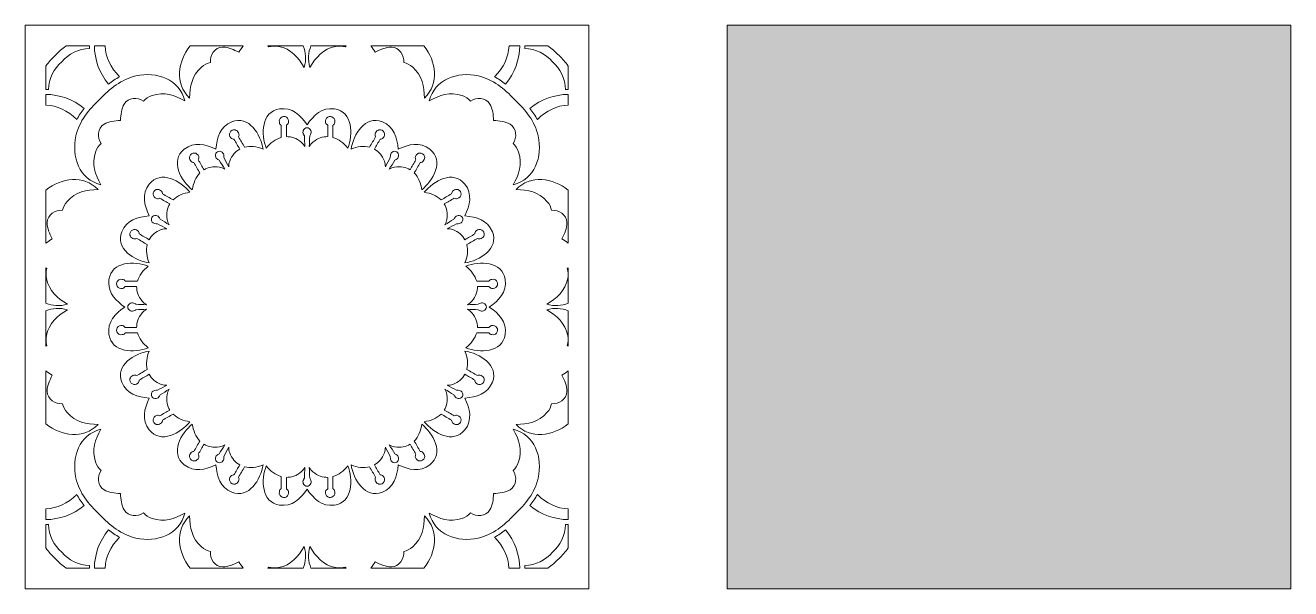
# Model space of a CAD drawing. Extents: x -175 to 692, y -400 to 112.
# Drawn here: x 324.8 to 692.2, y -400.3 to -236.7 of the extents above; entities that cross this region are included whole.
import ezdxf

# ---------------------------------------------------------------- set-up
doc = ezdxf.new("R2010")
doc.units = 0
doc.header["$MEASUREMENT"] = 0
doc.layers.add('Layer 1', color=7, linetype='Continuous', lineweight=0)

msp = doc.modelspace()

# ---------------------------------------------------------------- hatches: boundary and pattern name
at = {"layer": 'Layer 1', "true_color": 0x0c2d56, "transparency": 33554687}
h = msp.add_hatch(color=158, dxfattribs=at)
h.dxf.hatch_style = 2
h.paths.add_polyline_path([(528.59, -400.29), (692.18, -400.29), (692.18, -236.7), (528.59, -236.7)])

# ---------------------------------------------------------------- linework, layer by layer
at = {"layer": 'Layer 1'}
msp.add_lwpolyline([(528.59, -400.29), (692.18, -400.29), (692.18, -236.7), (528.59, -236.7)], close=True, dxfattribs=at)
for points, knots in [([(482.32, -236.7), (482.32, -236.7), (467.45, -236.7), (467.45, -236.7), (467.45, -236.7), (464.28, -236.7), (464.28, -236.7), (464.28, -236.7), (437.7, -236.7), (437.7, -236.7), (437.7, -236.7), (434.87, -236.7), (434.87, -236.7), (434.87, -236.7), (430.56, -236.7), (430.56, -236.7), (430.56, -236.7), (413.4, -236.7), (413.4, -236.7), (413.4, -236.7), (399.83, -236.7), (399.83, -236.7), (399.83, -236.7), (382.68, -236.7), (382.68, -236.7), (382.68, -236.7), (378.37, -236.7), (378.37, -236.7), (378.37, -236.7), (375.53, -236.7), (375.53, -236.7), (375.53, -236.7), (348.96, -236.7), (348.96, -236.7), (348.96, -236.7), (345.79, -236.7), (345.79, -236.7), (345.79, -236.7), (330.92, -236.7), (330.92, -236.7), (330.92, -236.7), (324.82, -236.7), (324.82, -236.7), (324.82, -236.7), (324.82, -242.8), (324.82, -242.8), (324.82, -242.8), (324.82, -257.67), (324.82, -257.67), (324.82, -257.67), (324.82, -260.84), (324.82, -260.84), (324.82, -260.84), (324.82, -287.42), (324.82, -287.42), (324.82, -287.42), (324.82, -290.25), (324.82, -290.25), (324.82, -290.25), (324.82, -294.56), (324.82, -294.56), (324.82, -294.56), (324.82, -311.72), (324.82, -311.72), (324.82, -311.72), (324.82, -325.28), (324.82, -325.28), (324.82, -325.28), (324.82, -342.44), (324.82, -342.44), (324.82, -342.44), (324.82, -346.75), (324.82, -346.75), (324.82, -346.75), (324.82, -349.58), (324.82, -349.58), (324.82, -349.58), (324.82, -376.16), (324.82, -376.16), (324.82, -376.16), (324.82, -379.33), (324.82, -379.33), (324.82, -379.33), (324.82, -394.2), (324.82, -394.2), (324.82, -394.2), (324.82, -400.29), (324.82, -400.29), (324.82, -400.29), (330.92, -400.29), (330.92, -400.29), (330.92, -400.29), (345.79, -400.29), (345.79, -400.29), (345.79, -400.29), (348.96, -400.29), (348.96, -400.29), (348.96, -400.29), (375.56, -400.29), (375.56, -400.29), (375.56, -400.29), (378.37, -400.29), (378.37, -400.29), (378.37, -400.29), (382.68, -400.29), (382.68, -400.29), (382.68, -400.29), (399.83, -400.29), (399.83, -400.29), (399.83, -400.29), (413.4, -400.29), (413.4, -400.29), (413.4, -400.29), (430.56, -400.29), (430.56, -400.29), (430.56, -400.29), (434.87, -400.29), (434.87, -400.29), (434.87, -400.29), (437.7, -400.29), (437.7, -400.29), (437.7, -400.29), (464.28, -400.29), (464.28, -400.29), (464.28, -400.29), (467.45, -400.29), (467.45, -400.29), (467.45, -400.29), (482.32, -400.29), (482.32, -400.29), (482.32, -400.29), (488.41, -400.29), (488.41, -400.29), (488.41, -400.29), (488.41, -394.2), (488.41, -394.2), (488.41, -394.2), (488.41, -379.33), (488.41, -379.33), (488.41, -379.33), (488.41, -376.16), (488.41, -376.16), (488.41, -376.16), (488.41, -349.58), (488.41, -349.58), (488.41, -349.58), (488.41, -346.75), (488.41, -346.75), (488.41, -346.75), (488.41, -342.44), (488.41, -342.44), (488.41, -342.44), (488.41, -325.28), (488.41, -325.28), (488.41, -325.28), (488.41, -311.72), (488.41, -311.72), (488.41, -311.72), (488.41, -294.56), (488.41, -294.56), (488.41, -294.56), (488.41, -290.25), (488.41, -290.25), (488.41, -290.25), (488.41, -287.42), (488.41, -287.42), (488.41, -287.42), (488.41, -260.84), (488.41, -260.84), (488.41, -260.84), (488.41, -257.67), (488.41, -257.67), (488.41, -257.67), (488.41, -242.8), (488.41, -242.8), (488.41, -242.8), (488.41, -236.7), (488.41, -236.7), (488.41, -236.7), (482.32, -236.7), (482.32, -236.7)], [0, 0, 0, 0, 1, 1, 1, 2, 2, 2, 3, 3, 3, 4, 4, 4, 5, 5, 5, 6, 6, 6, 7, 7, 7, 8, 8, 8, 9, 9, 9, 10, 10, 10, 11, 11, 11, 12, 12, 12, 13, 13, 13, 14, 14, 14, 15, 15, 15, 16, 16, 16, 17, 17, 17, 18, 18, 18, 19, 19, 19, 20, 20, 20, 21, 21, 21, 22, 22, 22, 23, 23, 23, 24, 24, 24, 25, 25, 25, 26, 26, 26, 27, 27, 27, 28, 28, 28, 29, 29, 29, 30, 30, 30, 31, 31, 31, 32, 32, 32, 33, 33, 33, 34, 34, 34, 35, 35, 35, 36, 36, 36, 37, 37, 37, 38, 38, 38, 39, 39, 39, 40, 40, 40, 41, 41, 41, 42, 42, 42, 43, 43, 43, 44, 44, 44, 45, 45, 45, 46, 46, 46, 47, 47, 47, 48, 48, 48, 49, 49, 49, 50, 50, 50, 51, 51, 51, 52, 52, 52, 53, 53, 53, 54, 54, 54, 55, 55, 55, 56, 56, 56, 57, 57, 57, 58, 58, 58, 59, 59, 59, 60, 60, 60, 60]), ([(343.43, -242.71), (343.43, -242.95), (343.42, -243.19), (343.43, -243.43), (340.25, -243.57), (337.4, -244.98), (335.39, -247.27), (333.1, -249.28), (331.69, -252.13), (331.55, -255.32), (331.31, -255.3), (331.07, -255.31), (330.82, -255.31), (330.82, -255.31), (330.82, -248.56), (330.82, -248.56), (331.6, -247.41), (332.51, -246.36), (333.54, -245.42), (334.48, -244.39), (335.53, -243.48), (336.67, -242.71), (336.67, -242.71), (343.43, -242.71), (343.43, -242.71)], [0, 0, 0, 0, 1, 1, 1, 2, 2, 2, 3, 3, 3, 4, 4, 4, 5, 5, 5, 6, 6, 6, 7, 7, 7, 8, 8, 8, 8]), ([(347.98, -242.71), (348.18, -245.87), (349.5, -249.04), (352.2, -251.63), (351.07, -252.26), (350, -253), (348.98, -253.83), (346.23, -250.43), (344.94, -246.53), (344.87, -242.71), (344.87, -242.71), (347.98, -242.71), (347.98, -242.71)], [0, 0, 0, 0, 1, 1, 1, 2, 2, 2, 3, 3, 3, 4, 4, 4, 4]), ([(388.08, -242.71), (387.61, -243.27), (387.19, -243.9), (386.8, -244.55), (385.34, -243.74), (383.8, -243.06), (382.25, -243.06), (382.25, -243.06), (382.12, -243.06), (382.12, -243.06), (379.82, -243.12), (378.38, -245.41), (378.54, -247.5), (377.67, -247.69), (376.78, -248.12), (375.94, -248.85), (373.16, -251.26), (372.61, -254.46), (372.52, -257.83), (368.14, -253.6), (369.06, -247.22), (372.7, -242.71), (372.7, -242.71), (388.08, -242.71), (388.08, -242.71)], [0, 0, 0, 0, 1, 1, 1, 2, 2, 2, 3, 3, 3, 4, 4, 4, 5, 5, 5, 6, 6, 6, 7, 7, 7, 8, 8, 8, 8]), ([(405.5, -242.71), (406.26, -244.58), (406.45, -246.69), (405.81, -248.92), (404.05, -246.04), (401.97, -243.54), (398.36, -242.84), (397.26, -242.63), (396.29, -242.71), (395.43, -242.98), (395.39, -242.88), (395.32, -242.8), (395.27, -242.71), (395.27, -242.71), (405.5, -242.71), (405.5, -242.71)], [0, 0, 0, 0, 1, 1, 1, 2, 2, 2, 3, 3, 3, 4, 4, 4, 5, 5, 5, 5]), ([(417.97, -242.71), (417.91, -242.8), (417.85, -242.88), (417.8, -242.98), (416.95, -242.71), (415.97, -242.63), (414.88, -242.84), (411.26, -243.54), (409.19, -246.04), (407.42, -248.92), (406.78, -246.69), (406.97, -244.58), (407.73, -242.71), (407.73, -242.71), (417.97, -242.71), (417.97, -242.71)], [0, 0, 0, 0, 1, 1, 1, 2, 2, 2, 3, 3, 3, 4, 4, 4, 5, 5, 5, 5]), ([(440.54, -242.71), (444.18, -247.22), (445.1, -253.6), (440.71, -257.83), (440.62, -254.46), (440.08, -251.26), (437.29, -248.85), (436.45, -248.12), (435.57, -247.69), (434.69, -247.5), (434.85, -245.41), (433.42, -243.12), (431.11, -243.06), (429.52, -243.03), (427.94, -243.72), (426.43, -244.55), (426.04, -243.9), (425.61, -243.28), (425.15, -242.71), (425.15, -242.71), (440.54, -242.71), (440.54, -242.71)], [0, 0, 0, 0, 1, 1, 1, 2, 2, 2, 3, 3, 3, 4, 4, 4, 5, 5, 5, 6, 6, 6, 7, 7, 7, 7]), ([(468.36, -242.71), (468.29, -246.53), (467, -250.43), (464.25, -253.83), (463.23, -253), (462.16, -252.26), (461.03, -251.63), (463.73, -249.04), (465.06, -245.87), (465.26, -242.71), (465.26, -242.71), (468.36, -242.71), (468.36, -242.71)], [0, 0, 0, 0, 1, 1, 1, 2, 2, 2, 3, 3, 3, 4, 4, 4, 4]), ([(479.69, -245.42), (480.73, -246.37), (481.64, -247.42), (482.41, -248.55), (482.41, -248.55), (482.41, -255.31), (482.41, -255.31), (482.17, -255.31), (481.93, -255.3), (481.68, -255.32), (481.54, -252.13), (480.13, -249.28), (477.85, -247.27), (475.84, -244.98), (472.99, -243.57), (469.8, -243.43), (469.81, -243.19), (469.8, -242.95), (469.81, -242.71), (469.81, -242.71), (476.56, -242.71), (476.56, -242.71), (477.7, -243.48), (478.75, -244.39), (479.69, -245.42)], [0, 0, 0, 0, 1, 1, 1, 2, 2, 2, 3, 3, 3, 4, 4, 4, 5, 5, 5, 6, 6, 6, 7, 7, 7, 8, 8, 8, 8]), ([(371.12, -258.63), (368.16, -257.03), (365.12, -255.9), (361.64, -257.11), (360.58, -257.47), (359.77, -258.03), (359.17, -258.69), (357.44, -257.5), (354.73, -257.6), (353.54, -259.57), (352.71, -260.93), (352.52, -262.65), (352.48, -264.36), (350.76, -264.4), (349.04, -264.59), (347.68, -265.42), (345.72, -266.61), (345.62, -269.32), (346.81, -271.05), (346.14, -271.65), (345.59, -272.47), (345.23, -273.52), (344.02, -277), (345.15, -280.05), (346.75, -283), (340.5, -281.45), (338.17, -274.83), (339.53, -268.81), (340.48, -264.6), (343.21, -261.18), (346.39, -258.27), (349.3, -255.09), (352.72, -252.36), (356.93, -251.41), (362.95, -250.05), (369.57, -252.38), (371.12, -258.63)], [0, 0, 0, 0, 1, 1, 1, 2, 2, 2, 3, 3, 3, 4, 4, 4, 5, 5, 5, 6, 6, 6, 7, 7, 7, 8, 8, 8, 9, 9, 9, 10, 10, 10, 11, 11, 11, 12, 12, 12, 12]), ([(466.48, -283), (468.09, -280.05), (469.21, -277), (468.01, -273.52), (467.64, -272.47), (467.09, -271.65), (466.43, -271.05), (467.61, -269.32), (467.51, -266.61), (465.55, -265.42), (464.19, -264.59), (462.47, -264.4), (460.76, -264.36), (460.72, -262.65), (460.53, -260.93), (459.7, -259.57), (458.5, -257.6), (455.8, -257.5), (454.07, -258.69), (453.46, -258.03), (452.65, -257.47), (451.6, -257.11), (448.12, -255.9), (445.07, -257.03), (442.11, -258.63), (443.67, -252.38), (450.29, -250.05), (456.31, -251.41), (460.51, -252.36), (463.94, -255.09), (466.84, -258.27), (470.03, -261.18), (472.75, -264.6), (473.71, -268.81), (475.06, -274.83), (472.74, -281.45), (466.48, -283)], [0, 0, 0, 0, 1, 1, 1, 2, 2, 2, 3, 3, 3, 4, 4, 4, 5, 5, 5, 6, 6, 6, 7, 7, 7, 8, 8, 8, 9, 9, 9, 10, 10, 10, 11, 11, 11, 12, 12, 12, 12]), ([(341.94, -260.86), (341.12, -261.88), (340.38, -262.96), (339.75, -264.08), (337.16, -261.38), (333.99, -260.06), (330.82, -259.86), (330.82, -259.86), (330.82, -256.76), (330.82, -256.76), (334.65, -256.82), (338.55, -258.12), (341.94, -260.86)], [0, 0, 0, 0, 1, 1, 1, 2, 2, 2, 3, 3, 3, 4, 4, 4, 4]), ([(482.41, -259.86), (479.25, -260.06), (476.08, -261.38), (473.49, -264.08), (472.86, -262.96), (472.12, -261.88), (471.29, -260.86), (474.69, -258.12), (478.58, -256.82), (482.41, -256.76), (482.41, -256.76), (482.41, -259.86), (482.41, -259.86)], [0, 0, 0, 0, 1, 1, 1, 2, 2, 2, 3, 3, 3, 4, 4, 4, 4]), ([(414.24, -263.54), (413.22, -262.6), (411.67, -263.66), (412.02, -264.94), (412.12, -265.27), (412.33, -265.53), (412.61, -265.7), (412.61, -265.7), (412.61, -269.03), (412.61, -269.03), (411.19, -269), (409.73, -269.47), (408.33, -270.62), (407.89, -270.98), (407.55, -271.44), (407.26, -271.93), (407.31, -270.9), (407.36, -269.87), (407.4, -268.83), (407.5, -268.73), (407.56, -268.59), (407.59, -268.44), (407.81, -268.09), (407.88, -267.65), (407.72, -267.25), (407.53, -266.77), (407.09, -266.47), (406.62, -266.44), (406.14, -266.47), (405.71, -266.77), (405.52, -267.25), (405.36, -267.65), (405.42, -268.09), (405.65, -268.44), (405.67, -268.59), (405.73, -268.73), (405.83, -268.83), (405.88, -269.87), (405.93, -270.9), (405.97, -271.93), (405.69, -271.44), (405.35, -270.98), (404.91, -270.62), (403.51, -269.47), (402.04, -269), (400.63, -269.03), (400.63, -269.03), (400.63, -265.7), (400.63, -265.7), (400.9, -265.53), (401.12, -265.27), (401.21, -264.94), (401.56, -263.66), (400.02, -262.6), (399, -263.54), (398.65, -263.86), (398.42, -264.34), (398.59, -264.85), (398.61, -265.03), (398.65, -265.21), (398.76, -265.38), (398.86, -265.53), (398.99, -265.64), (399.13, -265.73), (399.13, -265.73), (399.13, -269.26), (399.13, -269.26), (397.48, -269.72), (395.95, -270.85), (394.77, -272.4), (393.26, -268.44), (393.27, -261.78), (398.66, -260.98), (402.28, -260.45), (404.73, -262.86), (406.62, -265.58), (408.51, -262.86), (410.96, -260.45), (414.58, -260.98), (419.97, -261.78), (419.97, -268.44), (418.46, -272.4), (417.28, -270.85), (415.76, -269.72), (414.1, -269.26), (414.1, -269.26), (414.1, -265.73), (414.1, -265.73), (414.24, -265.64), (414.37, -265.53), (414.48, -265.38), (414.58, -265.21), (414.63, -265.03), (414.65, -264.85), (414.81, -264.34), (414.59, -263.86), (414.24, -263.54)], [0, 0, 0, 0, 1, 1, 1, 2, 2, 2, 3, 3, 3, 4, 4, 4, 5, 5, 5, 6, 6, 6, 7, 7, 7, 8, 8, 8, 9, 9, 9, 10, 10, 10, 11, 11, 11, 12, 12, 12, 13, 13, 13, 14, 14, 14, 15, 15, 15, 16, 16, 16, 17, 17, 17, 18, 18, 18, 19, 19, 19, 20, 20, 20, 21, 21, 21, 22, 22, 22, 23, 23, 23, 24, 24, 24, 25, 25, 25, 26, 26, 26, 27, 27, 27, 28, 28, 28, 29, 29, 29, 30, 30, 30, 31, 31, 31, 32, 32, 32, 32]), ([(393.83, -272.65), (392.03, -271.91), (390.14, -271.68), (388.47, -272.11), (387.89, -271.09), (387.3, -270.08), (386.72, -269.06), (386.79, -268.91), (386.85, -268.75), (386.86, -268.56), (386.87, -268.34), (386.8, -268.14), (386.71, -267.96), (386.58, -267.48), (386.18, -267.2), (385.73, -267.09), (384.38, -266.79), (383.57, -268.48), (384.52, -269.42), (384.77, -269.66), (385.08, -269.76), (385.4, -269.77), (385.96, -270.74), (386.51, -271.7), (387.07, -272.66), (385.83, -273.34), (384.8, -274.49), (384.16, -276.18), (383.96, -276.71), (383.88, -277.27), (383.88, -277.84), (383.41, -276.92), (382.94, -276.01), (382.46, -275.09), (382.5, -274.96), (382.49, -274.81), (382.43, -274.66), (382.45, -274.25), (382.28, -273.83), (381.95, -273.57), (381.54, -273.25), (381.01, -273.2), (380.59, -273.42), (380.19, -273.68), (379.97, -274.16), (380.04, -274.67), (380.1, -275.09), (380.38, -275.44), (380.74, -275.63), (380.85, -275.75), (380.97, -275.84), (381.1, -275.88), (381.66, -276.74), (382.21, -277.61), (382.77, -278.48), (382.28, -278.2), (381.76, -277.98), (381.19, -277.89), (379.41, -277.59), (377.91, -277.92), (376.7, -278.65), (376.14, -277.69), (375.58, -276.72), (375.03, -275.76), (375.18, -275.48), (375.24, -275.16), (375.16, -274.83), (374.82, -273.53), (372.95, -273.39), (372.54, -274.71), (372.4, -275.15), (372.45, -275.64), (372.8, -275.99), (372.91, -276.16), (373.05, -276.32), (373.25, -276.42), (373.42, -276.51), (373.58, -276.54), (373.75, -276.54), (374.34, -277.56), (374.92, -278.57), (375.51, -279.59), (374.31, -280.82), (373.56, -282.57), (373.31, -284.5), (370.02, -281.82), (366.7, -276.06), (370.97, -272.67), (373.84, -270.4), (377.16, -271.26), (380.16, -272.67), (380.44, -269.37), (381.35, -266.05), (384.75, -264.71), (389.82, -262.7), (393.16, -268.47), (393.83, -272.65)], [0, 0, 0, 0, 1, 1, 1, 2, 2, 2, 3, 3, 3, 4, 4, 4, 5, 5, 5, 6, 6, 6, 7, 7, 7, 8, 8, 8, 9, 9, 9, 10, 10, 10, 11, 11, 11, 12, 12, 12, 13, 13, 13, 14, 14, 14, 15, 15, 15, 16, 16, 16, 17, 17, 17, 18, 18, 18, 19, 19, 19, 20, 20, 20, 21, 21, 21, 22, 22, 22, 23, 23, 23, 24, 24, 24, 25, 25, 25, 26, 26, 26, 27, 27, 27, 28, 28, 28, 29, 29, 29, 30, 30, 30, 31, 31, 31, 32, 32, 32, 32]), ([(439.92, -284.5), (439.68, -282.57), (438.93, -280.82), (437.72, -279.59), (438.31, -278.57), (438.89, -277.56), (439.48, -276.54), (439.65, -276.54), (439.82, -276.51), (439.99, -276.42), (440.19, -276.32), (440.32, -276.16), (440.43, -275.99), (440.78, -275.64), (440.83, -275.15), (440.7, -274.71), (440.28, -273.39), (438.41, -273.53), (438.08, -274.83), (437.99, -275.16), (438.06, -275.48), (438.2, -275.76), (437.65, -276.72), (437.09, -277.69), (436.54, -278.65), (435.33, -277.92), (433.83, -277.59), (432.04, -277.89), (431.48, -277.98), (430.96, -278.2), (430.47, -278.48), (431.02, -277.61), (431.58, -276.74), (432.13, -275.88), (432.27, -275.84), (432.39, -275.75), (432.49, -275.63), (432.86, -275.44), (433.13, -275.09), (433.19, -274.67), (433.27, -274.16), (433.04, -273.68), (432.65, -273.42), (432.22, -273.2), (431.7, -273.25), (431.29, -273.57), (430.95, -273.83), (430.79, -274.25), (430.8, -274.66), (430.75, -274.81), (430.74, -274.96), (430.77, -275.09), (430.3, -276.01), (429.82, -276.92), (429.35, -277.84), (429.35, -277.27), (429.27, -276.71), (429.07, -276.18), (428.44, -274.49), (427.41, -273.34), (426.17, -272.66), (426.72, -271.7), (427.28, -270.74), (427.84, -269.77), (428.16, -269.76), (428.47, -269.66), (428.71, -269.42), (429.66, -268.48), (428.86, -266.79), (427.5, -267.09), (427.05, -267.2), (426.66, -267.48), (426.52, -267.96), (426.43, -268.14), (426.37, -268.34), (426.38, -268.56), (426.39, -268.75), (426.45, -268.91), (426.52, -269.06), (425.93, -270.08), (425.35, -271.09), (424.76, -272.11), (423.09, -271.68), (421.2, -271.91), (419.41, -272.65), (420.08, -268.47), (423.41, -262.7), (428.48, -264.71), (431.89, -266.05), (432.8, -269.37), (433.08, -272.67), (436.07, -271.26), (439.4, -270.4), (442.27, -272.67), (446.54, -276.06), (443.22, -281.82), (439.92, -284.5)], [0, 0, 0, 0, 1, 1, 1, 2, 2, 2, 3, 3, 3, 4, 4, 4, 5, 5, 5, 6, 6, 6, 7, 7, 7, 8, 8, 8, 9, 9, 9, 10, 10, 10, 11, 11, 11, 12, 12, 12, 13, 13, 13, 14, 14, 14, 15, 15, 15, 16, 16, 16, 17, 17, 17, 18, 18, 18, 19, 19, 19, 20, 20, 20, 21, 21, 21, 22, 22, 22, 23, 23, 23, 24, 24, 24, 25, 25, 25, 26, 26, 26, 27, 27, 27, 28, 28, 28, 29, 29, 29, 30, 30, 30, 31, 31, 31, 32, 32, 32, 32]), ([(367.71, -287.39), (366.69, -286.81), (365.68, -286.22), (364.66, -285.64), (364.65, -285.47), (364.62, -285.3), (364.54, -285.13), (364.43, -284.93), (364.28, -284.8), (364.11, -284.68), (363.76, -284.33), (363.27, -284.29), (362.83, -284.42), (361.51, -284.83), (361.65, -286.7), (362.94, -287.04), (363.27, -287.13), (363.6, -287.06), (363.88, -286.91), (364.84, -287.47), (365.81, -288.03), (366.77, -288.58), (366.04, -289.79), (365.71, -291.29), (366.01, -293.08), (366.1, -293.64), (366.31, -294.16), (366.6, -294.65), (365.73, -294.1), (364.86, -293.54), (364, -292.98), (363.95, -292.85), (363.87, -292.73), (363.75, -292.62), (363.56, -292.26), (363.21, -291.98), (362.79, -291.93), (362.27, -291.85), (361.8, -292.08), (361.53, -292.47), (361.32, -292.9), (361.37, -293.42), (361.69, -293.83), (361.95, -294.16), (362.37, -294.33), (362.78, -294.31), (362.93, -294.37), (363.07, -294.38), (363.21, -294.34), (364.12, -294.82), (365.04, -295.3), (365.95, -295.77), (365.39, -295.77), (364.83, -295.84), (364.3, -296.04), (362.6, -296.68), (361.46, -297.71), (360.78, -298.95), (359.82, -298.39), (358.86, -297.84), (357.89, -297.28), (357.88, -296.96), (357.78, -296.65), (357.53, -296.4), (356.6, -295.46), (354.91, -296.26), (355.21, -297.62), (355.31, -298.06), (355.6, -298.46), (356.08, -298.59), (356.26, -298.69), (356.46, -298.75), (356.68, -298.74), (356.87, -298.73), (357.03, -298.67), (357.18, -298.6), (358.19, -299.19), (359.21, -299.77), (360.23, -300.36), (359.8, -302.03), (360.02, -303.92), (360.77, -305.71), (356.59, -305.04), (350.82, -301.71), (352.83, -296.64), (354.17, -293.23), (357.49, -292.32), (360.79, -292.04), (359.38, -289.05), (358.51, -285.72), (360.79, -282.85), (364.18, -278.58), (369.94, -281.9), (372.62, -285.19), (370.69, -285.44), (368.94, -286.19), (367.71, -287.39)], [0, 0, 0, 0, 1, 1, 1, 2, 2, 2, 3, 3, 3, 4, 4, 4, 5, 5, 5, 6, 6, 6, 7, 7, 7, 8, 8, 8, 9, 9, 9, 10, 10, 10, 11, 11, 11, 12, 12, 12, 13, 13, 13, 14, 14, 14, 15, 15, 15, 16, 16, 16, 17, 17, 17, 18, 18, 18, 19, 19, 19, 20, 20, 20, 21, 21, 21, 22, 22, 22, 23, 23, 23, 24, 24, 24, 25, 25, 25, 26, 26, 26, 27, 27, 27, 28, 28, 28, 29, 29, 29, 30, 30, 30, 31, 31, 31, 32, 32, 32, 32]), ([(460.41, -296.64), (462.41, -301.71), (456.65, -305.04), (452.46, -305.71), (453.21, -303.92), (453.43, -302.03), (453.01, -300.36), (454.03, -299.77), (455.04, -299.19), (456.06, -298.6), (456.21, -298.67), (456.37, -298.73), (456.56, -298.74), (456.78, -298.75), (456.97, -298.69), (457.15, -298.59), (457.63, -298.46), (457.92, -298.06), (458.02, -297.62), (458.33, -296.26), (456.64, -295.46), (455.7, -296.4), (455.46, -296.65), (455.36, -296.96), (455.34, -297.28), (454.38, -297.84), (453.41, -298.39), (452.45, -298.95), (451.77, -297.71), (450.63, -296.68), (448.94, -296.04), (448.41, -295.84), (447.85, -295.77), (447.28, -295.77), (448.19, -295.3), (449.11, -294.82), (450.02, -294.34), (450.16, -294.38), (450.31, -294.37), (450.46, -294.31), (450.87, -294.33), (451.29, -294.16), (451.55, -293.83), (451.87, -293.42), (451.91, -292.9), (451.7, -292.47), (451.44, -292.08), (450.96, -291.85), (450.45, -291.93), (450.03, -291.98), (449.68, -292.26), (449.49, -292.62), (449.36, -292.73), (449.28, -292.85), (449.24, -292.98), (448.37, -293.54), (447.5, -294.1), (446.63, -294.65), (446.92, -294.16), (447.14, -293.64), (447.23, -293.08), (447.52, -291.29), (447.2, -289.79), (446.47, -288.58), (447.43, -288.03), (448.39, -287.47), (449.35, -286.91), (449.64, -287.06), (449.96, -287.13), (450.29, -287.04), (451.58, -286.7), (451.73, -284.83), (450.4, -284.42), (449.97, -284.29), (449.48, -284.33), (449.13, -284.68), (448.96, -284.8), (448.8, -284.93), (448.7, -285.13), (448.61, -285.3), (448.58, -285.47), (448.58, -285.64), (447.56, -286.22), (446.54, -286.81), (445.52, -287.39), (444.29, -286.19), (442.55, -285.44), (440.62, -285.19), (443.29, -281.9), (449.06, -278.58), (452.45, -282.85), (454.72, -285.72), (453.86, -289.05), (452.44, -292.04), (455.75, -292.32), (459.06, -293.23), (460.41, -296.64)], [0, 0, 0, 0, 1, 1, 1, 2, 2, 2, 3, 3, 3, 4, 4, 4, 5, 5, 5, 6, 6, 6, 7, 7, 7, 8, 8, 8, 9, 9, 9, 10, 10, 10, 11, 11, 11, 12, 12, 12, 13, 13, 13, 14, 14, 14, 15, 15, 15, 16, 16, 16, 17, 17, 17, 18, 18, 18, 19, 19, 19, 20, 20, 20, 21, 21, 21, 22, 22, 22, 23, 23, 23, 24, 24, 24, 25, 25, 25, 26, 26, 26, 27, 27, 27, 28, 28, 28, 29, 29, 29, 30, 30, 30, 31, 31, 31, 32, 32, 32, 32]), ([(345.95, -284.4), (342.58, -284.49), (339.38, -285.04), (336.97, -287.83), (336.24, -288.67), (335.81, -289.55), (335.62, -290.42), (333.53, -290.26), (331.24, -291.7), (331.18, -294), (331.14, -295.6), (331.84, -297.18), (332.66, -298.69), (332.02, -299.08), (331.39, -299.51), (330.82, -299.97), (330.82, -299.97), (330.82, -284.58), (330.82, -284.58), (335.34, -280.94), (341.72, -280.02), (345.95, -284.4)], [0, 0, 0, 0, 1, 1, 1, 2, 2, 2, 3, 3, 3, 4, 4, 4, 5, 5, 5, 6, 6, 6, 7, 7, 7, 7]), ([(482.41, -299.96), (481.84, -299.5), (481.22, -299.08), (480.57, -298.69), (481.4, -297.18), (482.09, -295.6), (482.05, -294), (482, -291.7), (479.71, -290.26), (477.62, -290.42), (477.43, -289.55), (477, -288.67), (476.27, -287.83), (473.86, -285.04), (470.66, -284.49), (467.29, -284.4), (471.51, -280.02), (477.9, -280.94), (482.41, -284.58), (482.41, -284.58), (482.41, -299.96), (482.41, -299.96)], [0, 0, 0, 0, 1, 1, 1, 2, 2, 2, 3, 3, 3, 4, 4, 4, 5, 5, 5, 6, 6, 6, 7, 7, 7, 7]), ([(330.82, -307.15), (330.91, -307.21), (331, -307.27), (331.09, -307.32), (330.82, -308.17), (330.75, -309.15), (330.96, -310.24), (331.66, -313.86), (334.16, -315.93), (337.03, -317.69), (334.81, -318.34), (332.7, -318.15), (330.82, -317.38), (330.82, -317.38), (330.82, -307.15), (330.82, -307.15)], [0, 0, 0, 0, 1, 1, 1, 2, 2, 2, 3, 3, 3, 4, 4, 4, 5, 5, 5, 5]), ([(349.03, -311.54), (349.03, -311.22), (349.05, -310.88), (349.1, -310.54), (349.9, -305.15), (356.56, -305.14), (360.52, -306.66), (358.97, -307.84), (357.83, -309.36), (357.37, -311.02), (357.37, -311.02), (353.85, -311.02), (353.85, -311.02), (353.76, -310.88), (353.65, -310.74), (353.49, -310.64), (353.32, -310.54), (353.14, -310.49), (352.96, -310.47), (352.46, -310.31), (351.98, -310.53), (351.66, -310.88), (350.71, -311.9), (351.78, -313.44), (353.06, -313.09), (353.39, -313), (353.64, -312.78), (353.81, -312.51), (353.81, -312.51), (357.15, -312.51), (357.15, -312.51), (357.12, -313.93), (357.59, -315.39), (358.74, -316.79), (359.1, -317.23), (359.55, -317.57), (360.05, -317.85), (359.01, -317.81), (357.98, -317.76), (356.95, -317.71), (356.84, -317.62), (356.71, -317.55), (356.56, -317.53), (356.21, -317.31), (355.77, -317.24), (355.37, -317.4), (354.89, -317.59), (354.59, -318.02), (354.56, -318.5), (354.59, -318.98), (354.89, -319.41), (355.37, -319.6), (355.77, -319.76), (356.21, -319.69), (356.56, -319.47), (356.71, -319.45), (356.84, -319.38), (356.95, -319.29), (357.98, -319.24), (359.01, -319.19), (360.05, -319.15), (359.55, -319.43), (359.1, -319.77), (358.74, -320.21), (357.59, -321.61), (357.12, -323.07), (357.15, -324.49), (357.15, -324.49), (353.81, -324.49), (353.81, -324.49), (353.64, -324.22), (353.39, -324), (353.06, -323.91), (351.78, -323.56), (350.71, -325.1), (351.66, -326.12), (351.98, -326.47), (352.46, -326.69), (352.96, -326.53), (353.14, -326.51), (353.32, -326.46), (353.49, -326.36), (353.65, -326.26), (353.76, -326.12), (353.85, -325.98), (353.85, -325.98), (357.37, -325.98), (357.37, -325.98), (357.83, -327.64), (358.97, -329.16), (360.52, -330.34), (356.56, -331.86), (349.9, -331.85), (349.1, -326.46), (348.57, -322.84), (350.98, -320.39), (353.7, -318.5), (351.24, -316.79), (349.03, -314.62), (349.03, -311.54)], [0, 0, 0, 0, 1, 1, 1, 2, 2, 2, 3, 3, 3, 4, 4, 4, 5, 5, 5, 6, 6, 6, 7, 7, 7, 8, 8, 8, 9, 9, 9, 10, 10, 10, 11, 11, 11, 12, 12, 12, 13, 13, 13, 14, 14, 14, 15, 15, 15, 16, 16, 16, 17, 17, 17, 18, 18, 18, 19, 19, 19, 20, 20, 20, 21, 21, 21, 22, 22, 22, 23, 23, 23, 24, 24, 24, 25, 25, 25, 26, 26, 26, 27, 27, 27, 28, 28, 28, 29, 29, 29, 30, 30, 30, 31, 31, 31, 32, 32, 32, 33, 33, 33, 33]), ([(464.13, -326.46), (463.34, -331.85), (456.68, -331.86), (452.72, -330.34), (454.26, -329.16), (455.4, -327.64), (455.86, -325.98), (455.86, -325.98), (459.39, -325.98), (459.39, -325.98), (459.48, -326.12), (459.59, -326.26), (459.74, -326.36), (459.91, -326.46), (460.09, -326.51), (460.27, -326.53), (460.78, -326.69), (461.25, -326.47), (461.58, -326.12), (462.52, -325.1), (461.46, -323.56), (460.17, -323.91), (459.84, -324), (459.59, -324.22), (459.42, -324.49), (459.42, -324.49), (456.09, -324.49), (456.09, -324.49), (456.12, -323.07), (455.65, -321.61), (454.5, -320.21), (454.13, -319.77), (453.68, -319.43), (453.19, -319.15), (454.22, -319.19), (455.25, -319.24), (456.28, -319.29), (456.39, -319.38), (456.52, -319.45), (456.68, -319.47), (457.02, -319.69), (457.47, -319.76), (457.86, -319.6), (458.35, -319.41), (458.64, -318.98), (458.67, -318.5), (458.64, -318.02), (458.35, -317.59), (457.86, -317.4), (457.47, -317.24), (457.02, -317.31), (456.68, -317.53), (456.52, -317.55), (456.39, -317.62), (456.28, -317.71), (455.25, -317.76), (454.22, -317.81), (453.19, -317.85), (453.68, -317.57), (454.13, -317.23), (454.5, -316.79), (455.65, -315.39), (456.12, -313.93), (456.09, -312.51), (456.09, -312.51), (459.42, -312.51), (459.42, -312.51), (459.59, -312.78), (459.84, -313), (460.17, -313.09), (461.46, -313.44), (462.52, -311.9), (461.58, -310.88), (461.25, -310.53), (460.78, -310.31), (460.27, -310.47), (460.09, -310.49), (459.91, -310.54), (459.74, -310.64), (459.59, -310.74), (459.48, -310.88), (459.39, -311.02), (459.39, -311.02), (455.86, -311.02), (455.86, -311.02), (455.4, -309.36), (454.26, -307.84), (452.72, -306.66), (456.68, -305.14), (463.34, -305.15), (464.13, -310.54), (464.67, -314.16), (462.25, -316.61), (459.53, -318.5), (462.25, -320.39), (464.67, -322.84), (464.13, -326.46)], [0, 0, 0, 0, 1, 1, 1, 2, 2, 2, 3, 3, 3, 4, 4, 4, 5, 5, 5, 6, 6, 6, 7, 7, 7, 8, 8, 8, 9, 9, 9, 10, 10, 10, 11, 11, 11, 12, 12, 12, 13, 13, 13, 14, 14, 14, 15, 15, 15, 16, 16, 16, 17, 17, 17, 18, 18, 18, 19, 19, 19, 20, 20, 20, 21, 21, 21, 22, 22, 22, 23, 23, 23, 24, 24, 24, 25, 25, 25, 26, 26, 26, 27, 27, 27, 28, 28, 28, 29, 29, 29, 30, 30, 30, 31, 31, 31, 32, 32, 32, 32]), ([(476.2, -317.69), (479.08, -315.93), (481.58, -313.86), (482.28, -310.24), (482.49, -309.15), (482.41, -308.17), (482.14, -307.32), (482.24, -307.27), (482.32, -307.21), (482.41, -307.15), (482.41, -307.15), (482.41, -317.38), (482.41, -317.38), (480.53, -318.15), (478.43, -318.34), (476.2, -317.69)], [0, 0, 0, 0, 1, 1, 1, 2, 2, 2, 3, 3, 3, 4, 4, 4, 5, 5, 5, 5]), ([(337.03, -319.31), (334.16, -321.07), (331.66, -323.14), (330.96, -326.76), (330.75, -327.85), (330.82, -328.83), (331.09, -329.68), (331, -329.73), (330.91, -329.79), (330.82, -329.85), (330.82, -329.85), (330.82, -319.62), (330.82, -319.62), (332.7, -318.85), (334.81, -318.66), (337.03, -319.31)], [0, 0, 0, 0, 1, 1, 1, 2, 2, 2, 3, 3, 3, 4, 4, 4, 5, 5, 5, 5]), ([(482.41, -329.85), (482.32, -329.79), (482.24, -329.73), (482.14, -329.68), (482.41, -328.83), (482.49, -327.85), (482.28, -326.76), (481.58, -323.14), (479.08, -321.07), (476.2, -319.31), (478.43, -318.66), (480.53, -318.85), (482.41, -319.62), (482.41, -319.62), (482.41, -329.85), (482.41, -329.85)], [0, 0, 0, 0, 1, 1, 1, 2, 2, 2, 3, 3, 3, 4, 4, 4, 5, 5, 5, 5]), ([(352.83, -340.36), (350.82, -335.29), (356.59, -331.96), (360.77, -331.29), (360.02, -333.08), (359.8, -334.97), (360.23, -336.64), (359.21, -337.23), (358.19, -337.81), (357.18, -338.4), (357.03, -338.33), (356.87, -338.27), (356.68, -338.26), (356.46, -338.25), (356.26, -338.31), (356.08, -338.41), (355.6, -338.54), (355.31, -338.94), (355.21, -339.38), (354.91, -340.74), (356.6, -341.54), (357.53, -340.6), (357.78, -340.35), (357.88, -340.04), (357.89, -339.72), (358.86, -339.16), (359.82, -338.61), (360.78, -338.05), (361.46, -339.29), (362.6, -340.32), (364.3, -340.96), (364.83, -341.16), (365.39, -341.23), (365.95, -341.23), (365.04, -341.7), (364.12, -342.18), (363.21, -342.66), (363.07, -342.62), (362.93, -342.63), (362.78, -342.69), (362.37, -342.67), (361.95, -342.84), (361.69, -343.17), (361.37, -343.58), (361.32, -344.1), (361.53, -344.53), (361.8, -344.92), (362.27, -345.15), (362.79, -345.07), (363.21, -345.02), (363.56, -344.74), (363.75, -344.38), (363.87, -344.27), (363.95, -344.15), (364, -344.02), (364.86, -343.46), (365.73, -342.9), (366.6, -342.35), (366.31, -342.84), (366.1, -343.36), (366.01, -343.92), (365.71, -345.71), (366.04, -347.21), (366.77, -348.42), (365.81, -348.97), (364.84, -349.53), (363.88, -350.09), (363.6, -349.94), (363.27, -349.87), (362.94, -349.96), (361.65, -350.3), (361.51, -352.17), (362.83, -352.58), (363.27, -352.71), (363.76, -352.67), (364.11, -352.32), (364.28, -352.2), (364.43, -352.07), (364.54, -351.87), (364.62, -351.7), (364.65, -351.53), (364.66, -351.36), (365.68, -350.78), (366.69, -350.19), (367.71, -349.61), (368.94, -350.81), (370.69, -351.56), (372.62, -351.81), (369.94, -355.1), (364.18, -358.42), (360.79, -354.15), (358.51, -351.28), (359.38, -347.95), (360.79, -344.96), (357.49, -344.68), (354.17, -343.77), (352.83, -340.36)], [0, 0, 0, 0, 1, 1, 1, 2, 2, 2, 3, 3, 3, 4, 4, 4, 5, 5, 5, 6, 6, 6, 7, 7, 7, 8, 8, 8, 9, 9, 9, 10, 10, 10, 11, 11, 11, 12, 12, 12, 13, 13, 13, 14, 14, 14, 15, 15, 15, 16, 16, 16, 17, 17, 17, 18, 18, 18, 19, 19, 19, 20, 20, 20, 21, 21, 21, 22, 22, 22, 23, 23, 23, 24, 24, 24, 25, 25, 25, 26, 26, 26, 27, 27, 27, 28, 28, 28, 29, 29, 29, 30, 30, 30, 31, 31, 31, 32, 32, 32, 32]), ([(452.45, -354.15), (449.06, -358.42), (443.29, -355.1), (440.62, -351.81), (442.55, -351.56), (444.29, -350.81), (445.52, -349.61), (446.54, -350.19), (447.56, -350.78), (448.58, -351.36), (448.58, -351.53), (448.61, -351.7), (448.7, -351.87), (448.8, -352.07), (448.96, -352.2), (449.13, -352.32), (449.48, -352.67), (449.97, -352.71), (450.4, -352.58), (451.73, -352.17), (451.58, -350.3), (450.29, -349.96), (449.96, -349.87), (449.64, -349.94), (449.35, -350.09), (448.39, -349.53), (447.43, -348.97), (446.47, -348.42), (447.2, -347.21), (447.52, -345.71), (447.23, -343.92), (447.14, -343.36), (446.92, -342.84), (446.63, -342.35), (447.5, -342.9), (448.37, -343.46), (449.24, -344.02), (449.28, -344.15), (449.36, -344.27), (449.49, -344.38), (449.68, -344.74), (450.03, -345.02), (450.45, -345.07), (450.96, -345.15), (451.44, -344.92), (451.7, -344.53), (451.91, -344.1), (451.87, -343.58), (451.55, -343.17), (451.29, -342.84), (450.87, -342.67), (450.46, -342.69), (450.31, -342.63), (450.16, -342.62), (450.02, -342.66), (449.11, -342.18), (448.19, -341.7), (447.28, -341.23), (447.85, -341.23), (448.41, -341.16), (448.94, -340.96), (450.63, -340.32), (451.77, -339.29), (452.45, -338.05), (453.41, -338.61), (454.38, -339.16), (455.34, -339.72), (455.36, -340.04), (455.46, -340.35), (455.7, -340.6), (456.64, -341.54), (458.33, -340.74), (458.02, -339.38), (457.92, -338.94), (457.63, -338.54), (457.15, -338.41), (456.97, -338.31), (456.78, -338.25), (456.56, -338.26), (456.37, -338.27), (456.21, -338.33), (456.06, -338.4), (455.04, -337.81), (454.03, -337.23), (453.01, -336.64), (453.43, -334.97), (453.21, -333.08), (452.46, -331.29), (456.65, -331.96), (462.41, -335.29), (460.41, -340.36), (459.06, -343.77), (455.75, -344.68), (452.44, -344.96), (453.86, -347.95), (454.72, -351.28), (452.45, -354.15)], [0, 0, 0, 0, 1, 1, 1, 2, 2, 2, 3, 3, 3, 4, 4, 4, 5, 5, 5, 6, 6, 6, 7, 7, 7, 8, 8, 8, 9, 9, 9, 10, 10, 10, 11, 11, 11, 12, 12, 12, 13, 13, 13, 14, 14, 14, 15, 15, 15, 16, 16, 16, 17, 17, 17, 18, 18, 18, 19, 19, 19, 20, 20, 20, 21, 21, 21, 22, 22, 22, 23, 23, 23, 24, 24, 24, 25, 25, 25, 26, 26, 26, 27, 27, 27, 28, 28, 28, 29, 29, 29, 30, 30, 30, 31, 31, 31, 32, 32, 32, 32]), ([(330.82, -337.04), (331.39, -337.5), (332.02, -337.92), (332.66, -338.31), (331.86, -339.78), (331.18, -341.32), (331.18, -342.87), (331.18, -342.87), (331.18, -343), (331.18, -343), (331.24, -345.3), (333.53, -346.74), (335.62, -346.58), (335.81, -347.45), (336.24, -348.33), (336.97, -349.17), (339.38, -351.96), (342.58, -352.51), (345.95, -352.6), (341.72, -356.98), (335.34, -356.06), (330.82, -352.42), (330.82, -352.42), (330.82, -337.04), (330.82, -337.04)], [0, 0, 0, 0, 1, 1, 1, 2, 2, 2, 3, 3, 3, 4, 4, 4, 5, 5, 5, 6, 6, 6, 7, 7, 7, 8, 8, 8, 8]), ([(467.29, -352.6), (470.66, -352.51), (473.86, -351.96), (476.27, -349.17), (477, -348.33), (477.43, -347.45), (477.62, -346.58), (479.71, -346.74), (482, -345.3), (482.05, -343), (482.09, -341.4), (481.4, -339.82), (480.57, -338.31), (481.22, -337.92), (481.84, -337.5), (482.41, -337.04), (482.41, -337.04), (482.41, -352.42), (482.41, -352.42), (477.9, -356.06), (471.51, -356.98), (467.29, -352.6)], [0, 0, 0, 0, 1, 1, 1, 2, 2, 2, 3, 3, 3, 4, 4, 4, 5, 5, 5, 6, 6, 6, 7, 7, 7, 7]), ([(370.97, -364.33), (366.7, -360.94), (370.02, -355.18), (373.31, -352.5), (373.56, -354.43), (374.31, -356.18), (375.51, -357.41), (374.92, -358.43), (374.34, -359.44), (373.75, -360.46), (373.58, -360.46), (373.42, -360.49), (373.25, -360.58), (373.05, -360.68), (372.91, -360.84), (372.8, -361.01), (372.45, -361.36), (372.4, -361.85), (372.54, -362.29), (372.95, -363.61), (374.82, -363.47), (375.16, -362.17), (375.24, -361.84), (375.18, -361.52), (375.03, -361.24), (375.58, -360.28), (376.14, -359.31), (376.7, -358.35), (377.91, -359.08), (379.41, -359.41), (381.19, -359.11), (381.76, -359.02), (382.28, -358.8), (382.77, -358.52), (382.21, -359.39), (381.66, -360.26), (381.1, -361.12), (380.97, -361.16), (380.85, -361.25), (380.74, -361.37), (380.38, -361.56), (380.1, -361.91), (380.04, -362.33), (379.97, -362.84), (380.19, -363.32), (380.59, -363.58), (381.01, -363.8), (381.54, -363.75), (381.95, -363.43), (382.28, -363.17), (382.45, -362.75), (382.43, -362.34), (382.49, -362.19), (382.5, -362.04), (382.46, -361.91), (382.94, -360.99), (383.41, -360.08), (383.88, -359.16), (383.88, -359.73), (383.96, -360.29), (384.16, -360.82), (384.8, -362.51), (385.83, -363.66), (387.07, -364.34), (386.51, -365.3), (385.96, -366.26), (385.4, -367.22), (385.08, -367.24), (384.77, -367.34), (384.52, -367.58), (383.57, -368.52), (384.38, -370.21), (385.73, -369.91), (386.18, -369.8), (386.58, -369.52), (386.71, -369.04), (386.8, -368.86), (386.87, -368.66), (386.86, -368.44), (386.85, -368.25), (386.79, -368.09), (386.72, -367.94), (387.3, -366.92), (387.89, -365.91), (388.47, -364.89), (390.14, -365.32), (392.03, -365.09), (393.83, -364.35), (393.16, -368.53), (389.82, -374.3), (384.75, -372.29), (381.35, -370.95), (380.44, -367.63), (380.16, -364.33), (377.16, -365.74), (373.84, -366.6), (370.97, -364.33)], [0, 0, 0, 0, 1, 1, 1, 2, 2, 2, 3, 3, 3, 4, 4, 4, 5, 5, 5, 6, 6, 6, 7, 7, 7, 8, 8, 8, 9, 9, 9, 10, 10, 10, 11, 11, 11, 12, 12, 12, 13, 13, 13, 14, 14, 14, 15, 15, 15, 16, 16, 16, 17, 17, 17, 18, 18, 18, 19, 19, 19, 20, 20, 20, 21, 21, 21, 22, 22, 22, 23, 23, 23, 24, 24, 24, 25, 25, 25, 26, 26, 26, 27, 27, 27, 28, 28, 28, 29, 29, 29, 30, 30, 30, 31, 31, 31, 32, 32, 32, 32]), ([(419.41, -364.35), (421.2, -365.09), (423.09, -365.32), (424.76, -364.89), (425.35, -365.91), (425.93, -366.92), (426.52, -367.94), (426.45, -368.09), (426.39, -368.25), (426.38, -368.44), (426.37, -368.66), (426.43, -368.86), (426.52, -369.04), (426.66, -369.52), (427.05, -369.8), (427.5, -369.91), (428.86, -370.21), (429.66, -368.52), (428.71, -367.58), (428.47, -367.34), (428.16, -367.24), (427.84, -367.22), (427.28, -366.26), (426.72, -365.3), (426.17, -364.34), (427.41, -363.66), (428.44, -362.51), (429.07, -360.82), (429.27, -360.29), (429.35, -359.73), (429.35, -359.16), (429.82, -360.08), (430.3, -360.99), (430.77, -361.91), (430.74, -362.04), (430.75, -362.19), (430.8, -362.34), (430.79, -362.75), (430.95, -363.17), (431.29, -363.43), (431.7, -363.75), (432.22, -363.8), (432.65, -363.58), (433.04, -363.32), (433.27, -362.84), (433.19, -362.33), (433.13, -361.91), (432.86, -361.56), (432.49, -361.37), (432.39, -361.25), (432.27, -361.16), (432.13, -361.12), (431.58, -360.26), (431.02, -359.39), (430.47, -358.52), (430.96, -358.8), (431.48, -359.02), (432.04, -359.11), (433.83, -359.41), (435.33, -359.08), (436.54, -358.35), (437.09, -359.31), (437.65, -360.28), (438.2, -361.24), (438.06, -361.52), (437.99, -361.84), (438.08, -362.17), (438.41, -363.47), (440.28, -363.61), (440.7, -362.29), (440.83, -361.85), (440.78, -361.36), (440.43, -361.01), (440.32, -360.84), (440.19, -360.68), (439.99, -360.58), (439.82, -360.49), (439.65, -360.46), (439.48, -360.46), (438.89, -359.44), (438.31, -358.43), (437.72, -357.41), (438.93, -356.18), (439.68, -354.43), (439.92, -352.5), (443.22, -355.18), (446.54, -360.94), (442.27, -364.33), (439.4, -366.6), (436.07, -365.74), (433.08, -364.33), (432.8, -367.63), (431.89, -370.95), (428.48, -372.29), (423.41, -374.3), (420.08, -368.53), (419.41, -364.35)], [0, 0, 0, 0, 1, 1, 1, 2, 2, 2, 3, 3, 3, 4, 4, 4, 5, 5, 5, 6, 6, 6, 7, 7, 7, 8, 8, 8, 9, 9, 9, 10, 10, 10, 11, 11, 11, 12, 12, 12, 13, 13, 13, 14, 14, 14, 15, 15, 15, 16, 16, 16, 17, 17, 17, 18, 18, 18, 19, 19, 19, 20, 20, 20, 21, 21, 21, 22, 22, 22, 23, 23, 23, 24, 24, 24, 25, 25, 25, 26, 26, 26, 27, 27, 27, 28, 28, 28, 29, 29, 29, 30, 30, 30, 31, 31, 31, 32, 32, 32, 32]), ([(356.93, -385.59), (352.72, -384.64), (349.3, -381.91), (346.39, -378.73), (343.21, -375.82), (340.48, -372.4), (339.53, -368.19), (338.17, -362.17), (340.5, -355.55), (346.75, -354), (345.15, -356.95), (344.02, -360), (345.23, -363.48), (345.59, -364.53), (346.14, -365.35), (346.81, -365.95), (345.62, -367.68), (345.72, -370.39), (347.68, -371.58), (349.04, -372.41), (350.76, -372.6), (352.48, -372.64), (352.52, -374.35), (352.71, -376.07), (353.54, -377.43), (354.73, -379.4), (357.44, -379.5), (359.17, -378.31), (359.77, -378.97), (360.58, -379.53), (361.64, -379.89), (365.12, -381.1), (368.16, -379.97), (371.12, -378.37), (369.57, -384.62), (362.95, -386.95), (356.93, -385.59)], [0, 0, 0, 0, 1, 1, 1, 2, 2, 2, 3, 3, 3, 4, 4, 4, 5, 5, 5, 6, 6, 6, 7, 7, 7, 8, 8, 8, 9, 9, 9, 10, 10, 10, 11, 11, 11, 12, 12, 12, 12]), ([(442.11, -378.37), (445.07, -379.97), (448.12, -381.1), (451.6, -379.89), (452.65, -379.53), (453.46, -378.97), (454.07, -378.31), (455.8, -379.5), (458.5, -379.4), (459.7, -377.43), (460.53, -376.07), (460.72, -374.35), (460.76, -372.64), (462.47, -372.6), (464.19, -372.41), (465.55, -371.58), (467.51, -370.39), (467.61, -367.68), (466.43, -365.95), (467.09, -365.35), (467.64, -364.53), (468.01, -363.48), (469.21, -360), (468.09, -356.95), (466.48, -354), (472.74, -355.55), (475.06, -362.17), (473.71, -368.19), (472.75, -372.4), (470.03, -375.82), (466.84, -378.73), (463.94, -381.91), (460.51, -384.64), (456.31, -385.59), (450.29, -386.95), (443.67, -384.62), (442.11, -378.37)], [0, 0, 0, 0, 1, 1, 1, 2, 2, 2, 3, 3, 3, 4, 4, 4, 5, 5, 5, 6, 6, 6, 7, 7, 7, 8, 8, 8, 9, 9, 9, 10, 10, 10, 11, 11, 11, 12, 12, 12, 12]), ([(394.77, -364.6), (395.95, -366.15), (397.48, -367.28), (399.13, -367.74), (399.13, -367.74), (399.13, -371.27), (399.13, -371.27), (398.99, -371.36), (398.86, -371.47), (398.76, -371.62), (398.65, -371.79), (398.61, -371.97), (398.59, -372.15), (398.42, -372.66), (398.65, -373.14), (399, -373.46), (400.02, -374.4), (401.56, -373.34), (401.21, -372.06), (401.12, -371.73), (400.9, -371.47), (400.63, -371.3), (400.63, -371.3), (400.63, -367.97), (400.63, -367.97), (402.04, -368), (403.51, -367.53), (404.91, -366.38), (405.35, -366.02), (405.69, -365.56), (405.97, -365.07), (405.93, -366.1), (405.88, -367.13), (405.83, -368.17), (405.73, -368.27), (405.67, -368.41), (405.65, -368.56), (405.42, -368.91), (405.36, -369.35), (405.52, -369.75), (405.71, -370.23), (406.14, -370.53), (406.62, -370.56), (407.09, -370.53), (407.53, -370.23), (407.72, -369.75), (407.88, -369.35), (407.81, -368.91), (407.59, -368.56), (407.56, -368.41), (407.5, -368.27), (407.4, -368.17), (407.36, -367.13), (407.31, -366.1), (407.26, -365.07), (407.55, -365.56), (407.89, -366.02), (408.33, -366.38), (409.73, -367.53), (411.19, -368), (412.61, -367.97), (412.61, -367.97), (412.61, -371.3), (412.61, -371.3), (412.33, -371.47), (412.12, -371.73), (412.02, -372.06), (411.67, -373.34), (413.22, -374.4), (414.24, -373.46), (414.59, -373.14), (414.81, -372.66), (414.65, -372.15), (414.63, -371.97), (414.58, -371.79), (414.48, -371.62), (414.37, -371.47), (414.24, -371.36), (414.1, -371.27), (414.1, -371.27), (414.1, -367.74), (414.1, -367.74), (415.76, -367.28), (417.28, -366.15), (418.46, -364.6), (419.97, -368.56), (419.97, -375.22), (414.58, -376.02), (410.96, -376.55), (408.51, -374.14), (406.62, -371.42), (404.73, -374.14), (402.28, -376.55), (398.66, -376.02), (393.27, -375.22), (393.26, -368.56), (394.77, -364.6)], [0, 0, 0, 0, 1, 1, 1, 2, 2, 2, 3, 3, 3, 4, 4, 4, 5, 5, 5, 6, 6, 6, 7, 7, 7, 8, 8, 8, 9, 9, 9, 10, 10, 10, 11, 11, 11, 12, 12, 12, 13, 13, 13, 14, 14, 14, 15, 15, 15, 16, 16, 16, 17, 17, 17, 18, 18, 18, 19, 19, 19, 20, 20, 20, 21, 21, 21, 22, 22, 22, 23, 23, 23, 24, 24, 24, 25, 25, 25, 26, 26, 26, 27, 27, 27, 28, 28, 28, 29, 29, 29, 30, 30, 30, 31, 31, 31, 32, 32, 32, 32]), ([(330.82, -377.13), (333.99, -376.93), (337.16, -375.61), (339.75, -372.92), (340.38, -374.04), (341.12, -375.12), (341.94, -376.14), (338.55, -378.88), (334.65, -380.18), (330.82, -380.24), (330.82, -380.24), (330.82, -377.13), (330.82, -377.13)], [0, 0, 0, 0, 1, 1, 1, 2, 2, 2, 3, 3, 3, 4, 4, 4, 4]), ([(471.29, -376.14), (472.12, -375.12), (472.86, -374.04), (473.49, -372.92), (476.08, -375.62), (479.25, -376.94), (482.41, -377.14), (482.41, -377.14), (482.41, -380.24), (482.41, -380.24), (478.58, -380.18), (474.69, -378.88), (471.29, -376.14)], [0, 0, 0, 0, 1, 1, 1, 2, 2, 2, 3, 3, 3, 4, 4, 4, 4]), ([(333.54, -391.58), (332.51, -390.64), (331.6, -389.59), (330.82, -388.44), (330.82, -388.44), (330.82, -381.69), (330.82, -381.69), (331.07, -381.69), (331.31, -381.7), (331.55, -381.68), (331.69, -384.87), (333.1, -387.72), (335.39, -389.73), (337.4, -392.02), (340.25, -393.43), (343.43, -393.57), (343.42, -393.81), (343.43, -394.05), (343.43, -394.29), (343.43, -394.29), (336.67, -394.29), (336.67, -394.29), (335.53, -393.52), (334.48, -392.61), (333.54, -391.58)], [0, 0, 0, 0, 1, 1, 1, 2, 2, 2, 3, 3, 3, 4, 4, 4, 5, 5, 5, 6, 6, 6, 7, 7, 7, 8, 8, 8, 8]), ([(372.7, -394.29), (369.06, -389.78), (368.14, -383.4), (372.52, -379.17), (372.61, -382.54), (373.16, -385.74), (375.94, -388.15), (376.78, -388.88), (377.67, -389.31), (378.54, -389.5), (378.38, -391.59), (379.82, -393.88), (382.12, -393.94), (383.71, -393.97), (385.3, -393.28), (386.8, -392.45), (387.19, -393.1), (387.61, -393.73), (388.08, -394.29), (388.08, -394.29), (372.7, -394.29), (372.7, -394.29)], [0, 0, 0, 0, 1, 1, 1, 2, 2, 2, 3, 3, 3, 4, 4, 4, 5, 5, 5, 6, 6, 6, 7, 7, 7, 7]), ([(425.16, -394.29), (425.62, -393.73), (426.04, -393.1), (426.43, -392.45), (427.94, -393.28), (429.52, -393.97), (431.11, -393.94), (433.42, -393.88), (434.85, -391.59), (434.69, -389.5), (435.57, -389.31), (436.45, -388.88), (437.29, -388.15), (440.08, -385.74), (440.62, -382.54), (440.71, -379.17), (445.1, -383.4), (444.18, -389.78), (440.54, -394.29), (440.54, -394.29), (425.16, -394.29), (425.16, -394.29)], [0, 0, 0, 0, 1, 1, 1, 2, 2, 2, 3, 3, 3, 4, 4, 4, 5, 5, 5, 6, 6, 6, 7, 7, 7, 7]), ([(469.81, -394.29), (469.8, -394.05), (469.81, -393.81), (469.8, -393.57), (472.99, -393.43), (475.84, -392.02), (477.85, -389.73), (480.13, -387.72), (481.54, -384.87), (481.68, -381.68), (481.93, -381.7), (482.17, -381.69), (482.41, -381.69), (482.41, -381.69), (482.41, -388.44), (482.41, -388.44), (481.64, -389.59), (480.73, -390.64), (479.69, -391.58), (478.75, -392.61), (477.7, -393.52), (476.56, -394.29), (476.56, -394.29), (469.81, -394.29), (469.81, -394.29)], [0, 0, 0, 0, 1, 1, 1, 2, 2, 2, 3, 3, 3, 4, 4, 4, 5, 5, 5, 6, 6, 6, 7, 7, 7, 8, 8, 8, 8]), ([(344.87, -394.29), (344.94, -390.47), (346.23, -386.57), (348.98, -383.17), (350, -384), (351.07, -384.74), (352.2, -385.37), (349.5, -387.96), (348.18, -391.13), (347.98, -394.29), (347.98, -394.29), (344.87, -394.29), (344.87, -394.29)], [0, 0, 0, 0, 1, 1, 1, 2, 2, 2, 3, 3, 3, 4, 4, 4, 4]), ([(465.24, -394.29), (465.04, -391.13), (463.73, -387.96), (461.03, -385.37), (462.16, -384.74), (463.23, -384), (464.25, -383.17), (467, -386.57), (468.29, -390.47), (468.36, -394.29), (468.36, -394.29), (465.24, -394.29), (465.24, -394.29)], [0, 0, 0, 0, 1, 1, 1, 2, 2, 2, 3, 3, 3, 4, 4, 4, 4]), ([(395.27, -394.29), (395.32, -394.2), (395.39, -394.12), (395.43, -394.02), (396.29, -394.29), (397.26, -394.37), (398.36, -394.16), (401.97, -393.46), (404.05, -390.96), (405.81, -388.08), (406.45, -390.31), (406.26, -392.42), (405.5, -394.29), (405.5, -394.29), (395.27, -394.29), (395.27, -394.29)], [0, 0, 0, 0, 1, 1, 1, 2, 2, 2, 3, 3, 3, 4, 4, 4, 5, 5, 5, 5]), ([(407.73, -394.29), (406.97, -392.42), (406.78, -390.31), (407.42, -388.08), (409.19, -390.96), (411.26, -393.46), (414.88, -394.16), (415.97, -394.37), (416.95, -394.29), (417.8, -394.02), (417.85, -394.12), (417.91, -394.2), (417.97, -394.29), (417.97, -394.29), (407.73, -394.29), (407.73, -394.29)], [0, 0, 0, 0, 1, 1, 1, 2, 2, 2, 3, 3, 3, 4, 4, 4, 5, 5, 5, 5])]:
    msp.add_open_spline(points, degree=3, knots=knots, dxfattribs=at)

doc.saveas('drawing.dxf')
